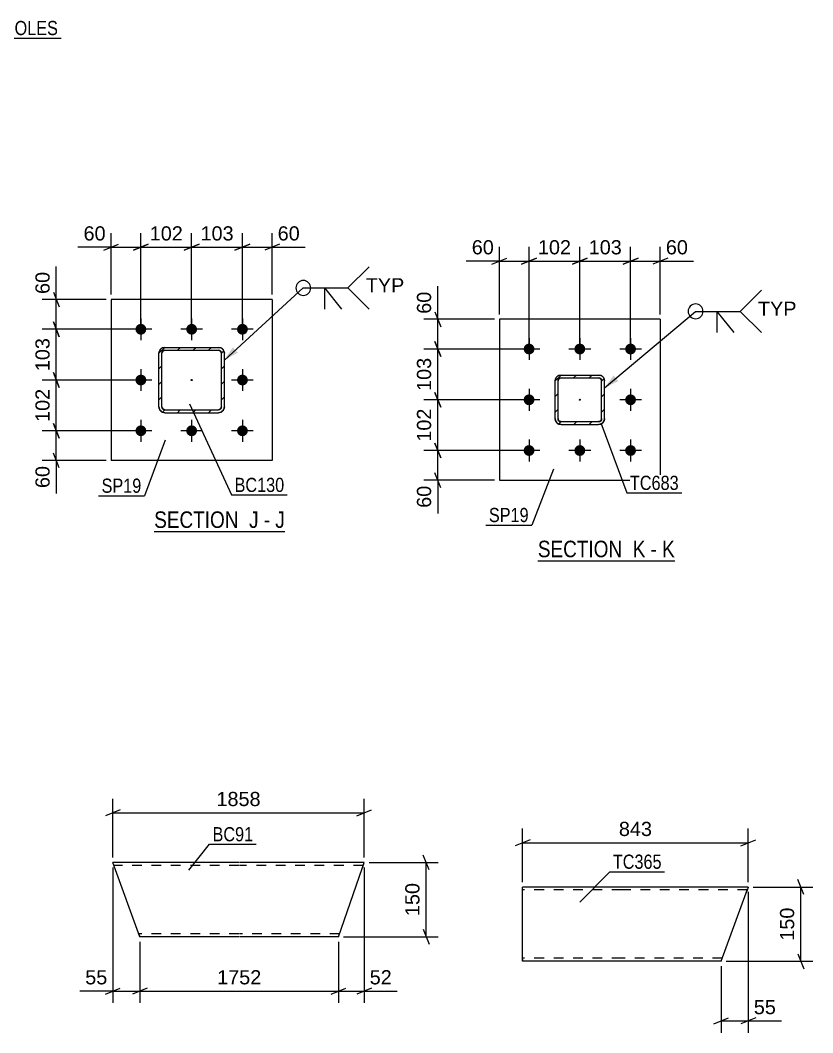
# Model space of a CAD drawing. Header units: millimetres. Extents: x 0 to 1189, y 0 to 841.
# Drawn here: x 684.8 to 844.9, y 229.2 to 433.7 of the extents above; entities that cross this region are included whole.
import ezdxf

# ---------------------------------------------------------------- set-up
doc = ezdxf.new("R2010")
doc.units = ezdxf.units.MM
doc.linetypes.add('DXK_LINE_DOT2', pattern=[3.9198, 1.9599, -1.9599])
doc.linetypes.add('DXK_LINE_DOT3', pattern=[5.9187, 2.979, -0.9799, 0.9799, -0.9799])
doc.styles.add('Arial', font='ARIAL.TTF', dxfattribs={"height": 0.2})
doc.styles.add('Arial Narrow', font='ARIALN.TTF', dxfattribs={"height": 0.2})

# ---------------------------------------------------------------- blocks, each defined once
blk = doc.blocks.new('Unknown-285407614-20 - 1507')
at = {"color": 6, "linetype": 'Continuous'}
blk.add_line((711.88, 330.41), (738.25, 330.41), dxfattribs=at)
at = {"color": 0, "linetype": 'Continuous'}
for points in [[(729.99, 331.16), (729.99, 334.66), (711.88, 334.66), (711.88, 331.16)], [(732.96, 331.16), (732.96, 334.66), (731.04, 334.66), (731.04, 331.16)], [(735.28, 331.16), (735.28, 334.66), (734.01, 334.66), (734.01, 331.16)], [(738.25, 331.16), (738.25, 334.66), (736.33, 334.66), (736.33, 331.16)]]:
    blk.add_wipeout(points, dxfattribs=at)
at = {"color": 7, "linetype": 'Continuous', "style": 'Arial Narrow'}
for s, p in [('SECTION ', (711.88, 331.16)), ('J', (731.04, 331.16)), ('J', (736.33, 331.16)), ('-', (734.01, 331.16))]:
    blk.add_text(s, height=3.34, dxfattribs=at).set_placement(p)
blk = doc.blocks.new('Unknown-285407614-21 - 1247')
at = {"color": 6, "linetype": 'Continuous'}
blk.add_line((789.35, 324.49), (817, 324.49), dxfattribs=at)
at = {"color": 0, "linetype": 'Continuous'}
for points in [[(807.46, 325.24), (807.46, 328.74), (789.35, 328.74), (789.35, 325.24)], [(811.07, 325.24), (811.07, 328.74), (808.51, 328.74), (808.51, 325.24)], [(813.39, 325.24), (813.39, 328.74), (812.12, 328.74), (812.12, 325.24)], [(817, 325.24), (817, 328.74), (814.44, 328.74), (814.44, 325.24)]]:
    blk.add_wipeout(points, dxfattribs=at)
at = {"color": 7, "linetype": 'Continuous', "style": 'Arial Narrow'}
for s, p in [('SECTION ', (789.35, 325.24)), ('K', (808.51, 325.24)), ('K', (814.44, 325.24)), ('-', (812.12, 325.24))]:
    blk.add_text(s, height=3.34, dxfattribs=at).set_placement(p)
blk = doc.blocks.new('Part-285407614-1596 - 1507')
at = {"color": 2, "linetype": 'Continuous'}
for p, q in [((735.69, 377.28), (703.19, 377.28)), ((703.19, 377.28), (703.19, 344.78)), ((735.69, 377.28), (735.69, 344.78)), ((735.69, 344.78), (703.19, 344.78))]:
    blk.add_line(p, q, dxfattribs=at)
blk = doc.blocks.new('Bolt-285407614-1522 - 1507')
at = {"linetype": 'Continuous'}
for points in [[(709.19, 370.18, -1), (709.19, 372.38, -1)], [(719.44, 370.18, -1), (719.44, 372.38, -1)], [(729.69, 370.18, -1), (729.69, 372.38, -1)], [(709.19, 359.93, -1), (709.19, 362.13, -1)], [(729.69, 359.93, -1), (729.69, 362.13, -1)], [(709.19, 349.68, -1), (709.19, 351.88, -1)], [(719.44, 349.68, -1), (719.44, 351.88, -1)], [(729.69, 349.68, -1), (729.69, 351.88, -1)]]:
    blk.add_hatch(color=1, dxfattribs=at).paths.add_polyline_path(points)
at = {"color": 1, "linetype": 'Continuous'}
for p, q in [((709.19, 373.48), (709.19, 369.08)), ((719.44, 373.48), (719.44, 369.08)), ((729.69, 373.48), (729.69, 369.08)), ((711.39, 371.28), (706.99, 371.28)), ((721.64, 371.28), (717.24, 371.28)), ((731.89, 371.28), (727.49, 371.28)), ((709.19, 363.23), (709.19, 358.83)), ((729.69, 363.23), (729.69, 358.83)), ((711.39, 361.03), (706.99, 361.03)), ((731.89, 361.03), (727.49, 361.03)), ((709.19, 352.98), (709.19, 348.58)), ((719.44, 352.98), (719.44, 348.58)), ((729.69, 352.98), (729.69, 348.58)), ((711.39, 350.78), (706.99, 350.78)), ((721.64, 350.78), (717.24, 350.78)), ((731.89, 350.78), (727.49, 350.78))]:
    blk.add_line(p, q, dxfattribs=at)
blk = doc.blocks.new('Part-285407614-1613 - 1507')
at = {"linetype": 'Continuous'}
h = blk.add_hatch(dxfattribs=at)
h.set_pattern_fill('', scale=0.7, style=0, pattern_type=0)
h.set_pattern_definition([(45, (714.0363, 367.633), (-1.57154, 1.57154), [])])
h.paths.add_polyline_path([(724.84, 367.63), (714.04, 367.63), (713.58, 367.54), (713.19, 367.28), (712.93, 366.89), (712.84, 366.43), (712.84, 355.63), (712.93, 355.17), (713.19, 354.78), (713.58, 354.52), (714.04, 354.43), (724.84, 354.43), (725.3, 354.52), (725.68, 354.78), (725.94, 355.17), (726.04, 355.63), (726.04, 366.43), (725.94, 366.89), (725.68, 367.28), (725.3, 367.54)])
h.paths.add_polyline_path([(725.39, 366.66), (725.44, 366.43), (725.44, 355.63), (725.39, 355.4), (725.26, 355.21), (725.07, 355.08), (724.84, 355.03), (714.04, 355.03), (713.81, 355.08), (713.61, 355.21), (713.48, 355.4), (713.44, 355.63), (713.44, 366.43), (713.48, 366.66), (713.61, 366.86), (713.81, 366.99), (714.04, 367.03), (724.84, 367.03), (725.07, 366.99), (725.26, 366.86)])
blk.add_hatch(color=246, dxfattribs=at).paths.add_polyline_path([(719.44, 360.93, -1), (719.44, 361.13, -1)])
at = {"color": 7, "linetype": 'DXK_LINE_DOT2'}
for p, q in [((712.84, 366.43), (712.93, 366.89)), ((712.84, 355.63), (712.84, 366.43)), ((713.48, 366.66), (713.44, 366.43)), ((713.44, 355.63), (713.44, 366.43)), ((713.61, 366.86), (713.48, 366.66)), ((713.58, 367.54), (714.04, 367.63)), ((713.81, 366.99), (713.61, 366.86)), ((714.04, 367.03), (713.81, 366.99)), ((714.04, 367.63), (724.84, 367.63)), ((714.04, 367.03), (724.84, 367.03)), ((724.84, 367.63), (725.3, 367.54)), ((725.07, 366.99), (724.84, 367.03)), ((725.26, 366.86), (725.07, 366.99)), ((725.39, 366.66), (725.26, 366.86)), ((725.44, 366.43), (725.39, 366.66)), ((725.44, 355.63), (725.44, 366.43)), ((725.94, 366.89), (726.04, 366.43)), ((726.04, 355.63), (726.04, 366.43)), ((712.93, 355.17), (712.84, 355.63)), ((713.44, 355.63), (713.48, 355.4)), ((713.48, 355.4), (713.61, 355.21)), ((714.04, 354.43), (713.58, 354.52)), ((713.61, 355.21), (713.81, 355.08)), ((713.81, 355.08), (714.04, 355.03)), ((714.04, 355.03), (724.84, 355.03)), ((714.04, 354.43), (724.84, 354.43)), ((724.84, 355.03), (725.07, 355.08)), ((725.3, 354.52), (724.84, 354.43)), ((725.07, 355.08), (725.26, 355.21)), ((725.26, 355.21), (725.39, 355.4)), ((725.39, 355.4), (725.44, 355.63)), ((726.04, 355.63), (725.94, 355.17))]:
    blk.add_line(p, q, dxfattribs=at)
at = {"color": 2, "linetype": 'Continuous'}
for p, q in [((712.93, 366.89), (712.84, 366.43)), ((712.84, 355.63), (712.84, 366.43)), ((713.44, 366.43), (713.48, 366.66)), ((713.44, 355.63), (713.44, 366.43)), ((713.48, 366.66), (713.61, 366.86)), ((714.04, 367.63), (713.58, 367.54)), ((713.61, 366.86), (713.81, 366.99)), ((713.81, 366.99), (714.04, 367.03)), ((714.04, 367.63), (724.84, 367.63)), ((714.04, 367.03), (724.84, 367.03)), ((725.3, 367.54), (724.84, 367.63)), ((724.84, 367.03), (725.07, 366.99)), ((725.07, 366.99), (725.26, 366.86)), ((725.26, 366.86), (725.39, 366.66)), ((725.39, 366.66), (725.44, 366.43)), ((725.44, 355.63), (725.44, 366.43)), ((726.04, 366.43), (725.94, 366.89)), ((726.04, 355.63), (726.04, 366.43)), ((712.84, 355.63), (712.93, 355.17)), ((713.48, 355.4), (713.44, 355.63)), ((713.61, 355.21), (713.48, 355.4)), ((713.58, 354.52), (714.04, 354.43)), ((713.81, 355.08), (713.61, 355.21)), ((714.04, 355.03), (713.81, 355.08)), ((714.04, 355.03), (724.84, 355.03)), ((714.04, 354.43), (724.84, 354.43)), ((725.07, 355.08), (724.84, 355.03)), ((724.84, 354.43), (725.3, 354.52)), ((725.26, 355.21), (725.07, 355.08)), ((725.39, 355.4), (725.26, 355.21)), ((725.44, 355.63), (725.39, 355.4)), ((725.94, 355.17), (726.04, 355.63))]:
    blk.add_line(p, q, dxfattribs=at)
at = {"color": 7, "linetype": 'DXK_LINE_DOT3'}
blk.add_line((719.44, 361.03), (719.44, 361.03), dxfattribs=at)
at = {"color": 246, "linetype": 'DXK_LINE_DOT2'}
blk.add_line((719.44, 361.03), (719.44, 361.03), dxfattribs=at)
at = {"color": 246, "linetype": 'Continuous'}
blk.add_circle((719.44, 361.03), 0.1, dxfattribs=at)
at = {"color": 7, "linetype": 'DXK_LINE_DOT2'}
for centre, start, end in [((714.04, 366.43), 112.4997, 157.4997), ((724.84, 366.43), 22.4997, 67.4997), ((714.04, 355.63), 202.4997, 247.4997), ((724.84, 355.63), 292.4997, 337.4997)]:
    blk.add_arc(centre, 1.2, start, end, dxfattribs=at)
at = {"color": 2, "linetype": 'Continuous'}
for centre, start, end in [((714.04, 366.43), 112.4997, 157.4997), ((724.84, 366.43), 22.4997, 67.4997), ((714.04, 355.63), 202.4997, 247.4997), ((724.84, 355.63), 292.4997, 337.4997)]:
    blk.add_arc(centre, 1.2, start, end, dxfattribs=at)
blk = doc.blocks.new('Bolt-285407614-1263 - 1247')
at = {"linetype": 'Continuous'}
for points in [[(787.57, 366.19, -1), (787.57, 368.39, -1)], [(797.82, 366.19, -1), (797.82, 368.39, -1)], [(808.07, 366.19, -1), (808.07, 368.39, -1)], [(787.57, 355.94, -1), (787.57, 358.14, -1)], [(808.07, 355.94, -1), (808.07, 358.14, -1)], [(787.57, 345.69, -1), (787.57, 347.89, -1)], [(797.82, 345.69, -1), (797.82, 347.89, -1)], [(808.07, 345.69, -1), (808.07, 347.89, -1)]]:
    blk.add_hatch(color=1, dxfattribs=at).paths.add_polyline_path(points)
at = {"color": 1, "linetype": 'Continuous'}
for p, q in [((787.57, 369.49), (787.57, 365.09)), ((797.82, 369.49), (797.82, 365.09)), ((808.07, 369.49), (808.07, 365.09)), ((789.77, 367.29), (785.37, 367.29)), ((800.02, 367.29), (795.62, 367.29)), ((810.27, 367.29), (805.87, 367.29)), ((787.57, 359.24), (787.57, 354.84)), ((808.07, 359.24), (808.07, 354.84)), ((789.77, 357.04), (785.37, 357.04)), ((810.27, 357.04), (805.87, 357.04)), ((787.57, 348.99), (787.57, 344.59)), ((797.82, 348.99), (797.82, 344.59)), ((808.07, 348.99), (808.07, 344.59)), ((789.77, 346.79), (785.37, 346.79)), ((800.02, 346.79), (795.62, 346.79)), ((810.27, 346.79), (805.87, 346.79))]:
    blk.add_line(p, q, dxfattribs=at)
blk = doc.blocks.new('Part-285407614-1349 - 1247')
at = {"color": 2, "linetype": 'Continuous'}
for p, q in [((814.07, 373.29), (781.57, 373.29)), ((781.57, 373.29), (781.57, 340.79)), ((814.07, 373.29), (814.07, 340.79)), ((781.57, 340.79), (814.07, 340.79))]:
    blk.add_line(p, q, dxfattribs=at)
blk = doc.blocks.new('Part-285407614-1364 - 1247')
at = {"linetype": 'Continuous'}
h = blk.add_hatch(dxfattribs=at)
h.set_pattern_fill('', scale=0.7, style=0, pattern_type=0)
h.set_pattern_definition([(45, (794.0192, 362.0387), (-1.57154, 1.57154), [])])
h.paths.add_polyline_path([(801.62, 362.04), (794.02, 362.04), (793.56, 361.95), (793.17, 361.69), (792.91, 361.3), (792.82, 360.84), (792.82, 353.24), (792.91, 352.78), (793.17, 352.39), (793.56, 352.13), (794.02, 352.04), (801.62, 352.04), (802.08, 352.13), (802.47, 352.39), (802.73, 352.78), (802.82, 353.24), (802.82, 360.84), (802.73, 361.3), (802.47, 361.69), (802.08, 361.95)])
h.paths.add_polyline_path([(802.17, 361.07), (802.22, 360.84), (802.22, 353.24), (802.17, 353.01), (802.04, 352.81), (801.85, 352.68), (801.62, 352.64), (794.02, 352.64), (793.79, 352.68), (793.59, 352.81), (793.46, 353.01), (793.42, 353.24), (793.42, 360.84), (793.46, 361.07), (793.59, 361.26), (793.79, 361.39), (794.02, 361.44), (801.62, 361.44), (801.85, 361.39), (802.04, 361.26)])
blk.add_hatch(color=246, dxfattribs=at).paths.add_polyline_path([(797.82, 356.94, -1), (797.82, 357.14, -1)])
at = {"color": 7, "linetype": 'DXK_LINE_DOT2'}
for p, q in [((793.56, 361.95), (794.02, 362.04)), ((794.02, 362.04), (801.62, 362.04)), ((801.62, 362.04), (802.08, 361.95)), ((792.82, 360.84), (792.91, 361.3)), ((792.82, 353.24), (792.82, 360.84)), ((793.46, 361.07), (793.42, 360.84)), ((793.42, 353.24), (793.42, 360.84)), ((793.59, 361.26), (793.46, 361.07)), ((793.79, 361.39), (793.59, 361.26)), ((794.02, 361.44), (793.79, 361.39)), ((794.02, 361.44), (801.62, 361.44)), ((801.85, 361.39), (801.62, 361.44)), ((802.04, 361.26), (801.85, 361.39)), ((802.17, 361.07), (802.04, 361.26)), ((802.22, 360.84), (802.17, 361.07)), ((802.22, 353.24), (802.22, 360.84)), ((802.73, 361.3), (802.82, 360.84)), ((802.82, 353.24), (802.82, 360.84)), ((792.91, 352.78), (792.82, 353.24)), ((793.42, 353.24), (793.46, 353.01)), ((793.46, 353.01), (793.59, 352.81)), ((794.02, 352.04), (793.56, 352.13)), ((793.59, 352.81), (793.79, 352.68)), ((793.79, 352.68), (794.02, 352.64)), ((794.02, 352.64), (801.62, 352.64)), ((794.02, 352.04), (801.62, 352.04)), ((801.62, 352.64), (801.85, 352.68)), ((802.08, 352.13), (801.62, 352.04)), ((801.85, 352.68), (802.04, 352.81)), ((802.04, 352.81), (802.17, 353.01)), ((802.17, 353.01), (802.22, 353.24)), ((802.82, 353.24), (802.73, 352.78))]:
    blk.add_line(p, q, dxfattribs=at)
at = {"color": 2, "linetype": 'Continuous'}
for p, q in [((794.02, 362.04), (793.56, 361.95)), ((794.02, 362.04), (794.02, 362.04)), ((794.02, 362.04), (801.62, 362.04)), ((801.62, 362.04), (801.62, 362.04)), ((802.08, 361.95), (801.62, 362.04)), ((792.91, 361.3), (792.82, 360.84)), ((792.82, 360.84), (792.82, 360.84)), ((792.82, 353.24), (792.82, 360.84)), ((793.42, 360.84), (793.46, 361.07)), ((793.42, 360.84), (793.42, 360.84)), ((793.42, 353.24), (793.42, 360.84)), ((793.46, 361.07), (793.59, 361.26)), ((793.59, 361.26), (793.79, 361.39)), ((793.79, 361.39), (794.02, 361.44)), ((794.02, 361.44), (794.02, 361.44)), ((794.02, 361.44), (801.62, 361.44)), ((801.62, 361.44), (801.62, 361.44)), ((801.62, 361.44), (801.85, 361.39)), ((801.85, 361.39), (802.04, 361.26)), ((802.04, 361.26), (802.17, 361.07)), ((802.17, 361.07), (802.22, 360.84)), ((802.22, 360.84), (802.22, 360.84)), ((802.22, 353.24), (802.22, 360.84)), ((802.82, 360.84), (802.73, 361.3)), ((802.82, 360.84), (802.82, 360.84)), ((802.82, 353.24), (802.82, 360.84)), ((792.82, 353.24), (792.82, 353.24)), ((792.82, 353.24), (792.91, 352.78)), ((793.42, 353.24), (793.42, 353.24)), ((793.46, 353.01), (793.42, 353.24)), ((793.59, 352.81), (793.46, 353.01)), ((793.56, 352.13), (794.02, 352.04)), ((793.79, 352.68), (793.59, 352.81)), ((794.02, 352.64), (793.79, 352.68)), ((794.02, 352.64), (794.02, 352.64)), ((794.02, 352.64), (801.62, 352.64)), ((794.02, 352.04), (794.02, 352.04)), ((794.02, 352.04), (801.62, 352.04)), ((801.85, 352.68), (801.62, 352.64)), ((801.62, 352.64), (801.62, 352.64)), ((801.62, 352.04), (802.08, 352.13)), ((801.62, 352.04), (801.62, 352.04)), ((802.04, 352.81), (801.85, 352.68)), ((802.17, 353.01), (802.04, 352.81)), ((802.22, 353.24), (802.17, 353.01)), ((802.22, 353.24), (802.22, 353.24)), ((802.73, 352.78), (802.82, 353.24)), ((802.82, 353.24), (802.82, 353.24))]:
    blk.add_line(p, q, dxfattribs=at)
at = {"color": 7, "linetype": 'DXK_LINE_DOT3'}
blk.add_line((797.82, 357.04), (797.82, 357.04), dxfattribs=at)
at = {"color": 246, "linetype": 'DXK_LINE_DOT2'}
blk.add_line((797.82, 357.04), (797.82, 357.04), dxfattribs=at)
at = {"color": 246, "linetype": 'Continuous'}
blk.add_circle((797.82, 357.04), 0.1, dxfattribs=at)
at = {"color": 7, "linetype": 'DXK_LINE_DOT2'}
for centre, start, end in [((794.02, 360.84), 112.4997, 157.4997), ((801.62, 360.84), 22.4997, 67.4997), ((794.02, 353.24), 202.4997, 247.4997), ((801.62, 353.24), 292.4997, 337.4997)]:
    blk.add_arc(centre, 1.2, start, end, dxfattribs=at)
at = {"color": 2, "linetype": 'Continuous'}
for centre, start, end in [((794.02, 360.84), 112.4997, 157.4997), ((801.62, 360.84), 22.4997, 67.4997), ((794.02, 353.24), 202.4997, 247.4997), ((801.62, 353.24), 292.4997, 337.4997)]:
    blk.add_arc(centre, 1.2, start, end, dxfattribs=at)
blk = doc.blocks.new('Part-285407614-9730 - 9724')
at = {"color": 2, "linetype": 'Continuous'}
for p, q in [((728.98, 263.6), (703.52, 263.6)), ((708.98, 248.6), (703.52, 263.6)), ((754.27, 263.6), (729.08, 263.6)), ((749.08, 248.6), (753.85, 262.4)), ((754.23, 263.51), (753.85, 262.4)), ((754.27, 263.6), (754.23, 263.51)), ((728.98, 248.6), (708.98, 248.6)), ((749.08, 248.6), (729.08, 248.6))]:
    blk.add_line(p, q, dxfattribs=at)
at = {"color": 7, "linetype": 'DXK_LINE_DOT2'}
for p, q in [((728.98, 263), (703.74, 263)), ((754.06, 263), (729.08, 263)), ((753.85, 262.4), (754.14, 263.25)), ((728.98, 249.2), (708.77, 249.2)), ((708.86, 248.95), (708.98, 248.6)), ((749.29, 249.2), (729.08, 249.2)), ((749.12, 248.69), (749.08, 248.6))]:
    blk.add_line(p, q, dxfattribs=at)
blk = doc.blocks.new('Part-285407614-9947 - 9940')
at = {"color": 2, "linetype": 'Continuous'}
for p, q in [((806.27, 258.64), (786.27, 258.64)), ((786.27, 243.73), (786.27, 258.64)), ((831.83, 258.64), (806.37, 258.64)), ((831.79, 258.55), (831.39, 257.44)), ((831.83, 258.64), (831.79, 258.55)), ((826.37, 243.64), (831.39, 257.44)), ((786.27, 243.64), (786.27, 243.73)), ((806.27, 243.64), (786.27, 243.64)), ((826.37, 243.64), (806.37, 243.64))]:
    blk.add_line(p, q, dxfattribs=at)
at = {"color": 7, "linetype": 'DXK_LINE_DOT2'}
for p, q in [((806.27, 258.04), (786.27, 258.04)), ((831.61, 258.04), (806.37, 258.04)), ((831.39, 257.44), (831.7, 258.29)), ((806.27, 244.24), (786.27, 244.24)), ((786.27, 243.99), (786.27, 243.64)), ((826.59, 244.24), (806.37, 244.24)), ((826.4, 243.73), (826.37, 243.64))]:
    blk.add_line(p, q, dxfattribs=at)
blk = doc.blocks.new('StraightDimension-285407614-40205 - 1507')
at = {"color": 7, "linetype": 'Continuous'}
for p, q in [((709.19, 372.28), (709.19, 390.71)), ((719.44, 372.28), (719.44, 390.71)), ((707.69, 387.26), (710.69, 388.46)), ((709.19, 387.86), (719.44, 387.86)), ((720.94, 388.46), (717.94, 387.26))]:
    blk.add_line(p, q, dxfattribs=at)
at = {"color": 0}
blk.add_wipeout([(718.25, 388.61), (718.25, 392.81), (710.38, 392.81), (710.38, 388.61)], dxfattribs=at)
at = {"color": 3, "style": 'Arial'}
blk.add_text('102', height=2.865, dxfattribs=at).set_placement((710.98, 389.21))
blk = doc.blocks.new('StraightDimension-285407614-40203 - 1507')
at = {"color": 7, "linetype": 'Continuous'}
for p, q in [((729.69, 372.28), (729.69, 390.71)), ((735.69, 378.28), (735.69, 390.71)), ((728.19, 387.26), (731.19, 388.46)), ((729.69, 387.86), (735.69, 387.86)), ((737.19, 388.46), (734.19, 387.26))]:
    blk.add_line(p, q, dxfattribs=at)
at = {"color": 0}
blk.add_wipeout([(741.86, 388.61), (741.86, 392.81), (736.21, 392.81), (736.21, 388.61)], dxfattribs=at)
at = {"color": 7, "linetype": 'Continuous'}
blk.add_line((735.69, 387.86), (742.38, 387.86), dxfattribs=at)
blk.add_line((735.69, 387.86), (742.38, 387.86), dxfattribs=at)
at = {"color": 3, "style": 'Arial'}
blk.add_text('60', height=2.865, dxfattribs=at).set_placement((736.81, 389.21))
blk = doc.blocks.new('StraightDimension-285407614-40204 - 1507')
at = {"color": 7, "linetype": 'Continuous'}
for p, q in [((719.44, 372.28), (719.44, 390.71)), ((729.69, 372.28), (729.69, 390.71)), ((717.94, 387.26), (720.94, 388.46)), ((719.44, 387.86), (729.69, 387.86)), ((731.19, 388.46), (728.19, 387.26))]:
    blk.add_line(p, q, dxfattribs=at)
at = {"color": 0}
blk.add_wipeout([(728.5, 388.61), (728.5, 392.81), (720.63, 392.81), (720.63, 388.61)], dxfattribs=at)
at = {"color": 3, "style": 'Arial'}
blk.add_text('103', height=2.865, dxfattribs=at).set_placement((721.23, 389.21))
blk = doc.blocks.new('StraightDimension-285407614-40206 - 1507')
at = {"color": 7, "linetype": 'Continuous'}
for p, q in [((703.19, 378.28), (703.19, 390.71)), ((709.19, 372.28), (709.19, 390.71)), ((701.69, 387.26), (704.69, 388.46)), ((703.19, 387.86), (709.19, 387.86)), ((710.69, 388.46), (707.69, 387.26))]:
    blk.add_line(p, q, dxfattribs=at)
at = {"color": 0}
blk.add_wipeout([(702.66, 388.61), (702.66, 392.81), (697.01, 392.81), (697.01, 388.61)], dxfattribs=at)
at = {"color": 7, "linetype": 'Continuous'}
blk.add_line((703.19, 387.86), (696.49, 387.86), dxfattribs=at)
blk.add_line((703.19, 387.86), (696.49, 387.86), dxfattribs=at)
at = {"color": 3, "style": 'Arial'}
blk.add_text('60', height=2.865, dxfattribs=at).set_placement((697.61, 389.21))
blk = doc.blocks.new('StraightDimension-285407614-40228 - 1507')
at = {"color": 7, "linetype": 'Continuous'}
for p, q in [((691.51, 378.78), (692.71, 375.78)), ((702.19, 377.28), (689.26, 377.28)), ((692.11, 371.28), (692.11, 377.28)), ((692.71, 369.78), (691.51, 372.78)), ((708.19, 371.28), (689.26, 371.28))]:
    blk.add_line(p, q, dxfattribs=at)
at = {"color": 0}
blk.add_wipeout([(691.36, 383.46), (687.16, 383.46), (687.16, 377.81), (691.36, 377.81)], dxfattribs=at)
at = {"color": 7, "linetype": 'Continuous'}
blk.add_line((692.11, 377.28), (692.11, 383.98), dxfattribs=at)
blk.add_line((692.11, 377.28), (692.11, 383.98), dxfattribs=at)
at = {"color": 3, "style": 'Arial'}
blk.add_text('60', height=2.865, rotation=90.0002, dxfattribs=at).set_placement((690.76, 378.41))
blk = doc.blocks.new('StraightDimension-285407614-40229 - 1507')
at = {"color": 7, "linetype": 'Continuous'}
for p, q in [((691.51, 372.78), (692.71, 369.78)), ((708.19, 371.28), (689.26, 371.28)), ((692.11, 361.03), (692.11, 371.28)), ((692.71, 359.53), (691.51, 362.53)), ((708.19, 361.03), (689.26, 361.03))]:
    blk.add_line(p, q, dxfattribs=at)
at = {"color": 0}
blk.add_wipeout([(691.36, 370.09), (687.16, 370.09), (687.16, 362.22), (691.36, 362.22)], dxfattribs=at)
at = {"color": 3, "style": 'Arial'}
blk.add_text('103', height=2.865, rotation=90.0002, dxfattribs=at).set_placement((690.76, 362.82))
blk = doc.blocks.new('StraightDimension-285407614-40230 - 1507')
at = {"color": 7, "linetype": 'Continuous'}
for p, q in [((691.51, 362.53), (692.71, 359.53)), ((708.19, 361.03), (689.26, 361.03)), ((692.11, 350.78), (692.11, 361.03)), ((692.71, 349.28), (691.51, 352.28)), ((708.19, 350.78), (689.26, 350.78))]:
    blk.add_line(p, q, dxfattribs=at)
at = {"color": 0}
blk.add_wipeout([(691.36, 359.84), (687.16, 359.84), (687.16, 351.97), (691.36, 351.97)], dxfattribs=at)
at = {"color": 3, "style": 'Arial'}
blk.add_text('102', height=2.865, rotation=90.0002, dxfattribs=at).set_placement((690.76, 352.57))
blk = doc.blocks.new('StraightDimension-285407614-40231 - 1507')
at = {"color": 7, "linetype": 'Continuous'}
for p, q in [((691.51, 352.28), (692.71, 349.28)), ((708.19, 350.78), (689.26, 350.78)), ((692.11, 344.78), (692.11, 350.78)), ((692.71, 343.28), (691.51, 346.28)), ((702.19, 344.78), (689.26, 344.78))]:
    blk.add_line(p, q, dxfattribs=at)
at = {"color": 0}
blk.add_wipeout([(691.36, 344.26), (687.16, 344.26), (687.16, 338.61), (691.36, 338.61)], dxfattribs=at)
at = {"color": 7, "linetype": 'Continuous'}
blk.add_line((692.11, 344.78), (692.11, 338.09), dxfattribs=at)
blk.add_line((692.11, 344.78), (692.11, 338.09), dxfattribs=at)
at = {"color": 3, "style": 'Arial'}
blk.add_text('60', height=2.865, rotation=90.0002, dxfattribs=at).set_placement((690.76, 339.21))
blk = doc.blocks.new('StraightDimension-285407614-40155 - 1247')
at = {"color": 7, "linetype": 'Continuous'}
for p, q in [((787.57, 368.29), (787.57, 387.91)), ((797.82, 368.29), (797.82, 387.91)), ((786.07, 384.46), (789.07, 385.66)), ((787.57, 385.06), (797.82, 385.06)), ((799.32, 385.66), (796.32, 384.46))]:
    blk.add_line(p, q, dxfattribs=at)
at = {"color": 0}
blk.add_wipeout([(796.63, 385.81), (796.63, 390.01), (788.76, 390.01), (788.76, 385.81)], dxfattribs=at)
at = {"color": 3, "style": 'Arial'}
blk.add_text('102', height=2.865, dxfattribs=at).set_placement((789.36, 386.41))
blk = doc.blocks.new('StraightDimension-285407614-40153 - 1247')
at = {"color": 7, "linetype": 'Continuous'}
for p, q in [((808.07, 368.29), (808.07, 387.91)), ((814.07, 374.29), (814.07, 387.91)), ((806.57, 384.46), (809.57, 385.66)), ((808.07, 385.06), (814.07, 385.06)), ((815.57, 385.66), (812.57, 384.46))]:
    blk.add_line(p, q, dxfattribs=at)
at = {"color": 0}
blk.add_wipeout([(820.24, 385.81), (820.24, 390.01), (814.59, 390.01), (814.59, 385.81)], dxfattribs=at)
at = {"color": 7, "linetype": 'Continuous'}
blk.add_line((814.07, 385.06), (820.77, 385.06), dxfattribs=at)
blk.add_line((814.07, 385.06), (820.77, 385.06), dxfattribs=at)
at = {"color": 3, "style": 'Arial'}
blk.add_text('60', height=2.865, dxfattribs=at).set_placement((815.19, 386.41))
blk = doc.blocks.new('StraightDimension-285407614-40154 - 1247')
at = {"color": 7, "linetype": 'Continuous'}
for p, q in [((797.82, 368.29), (797.82, 387.91)), ((808.07, 368.29), (808.07, 387.91)), ((796.32, 384.46), (799.32, 385.66)), ((797.82, 385.06), (808.07, 385.06)), ((809.57, 385.66), (806.57, 384.46))]:
    blk.add_line(p, q, dxfattribs=at)
at = {"color": 0}
blk.add_wipeout([(806.88, 385.81), (806.88, 390.01), (799.01, 390.01), (799.01, 385.81)], dxfattribs=at)
at = {"color": 3, "style": 'Arial'}
blk.add_text('103', height=2.865, dxfattribs=at).set_placement((799.61, 386.41))
blk = doc.blocks.new('StraightDimension-285407614-40156 - 1247')
at = {"color": 7, "linetype": 'Continuous'}
for p, q in [((781.57, 374.29), (781.57, 387.91)), ((787.57, 368.29), (787.57, 387.91)), ((780.07, 384.46), (783.07, 385.66)), ((781.57, 385.06), (787.57, 385.06)), ((789.07, 385.66), (786.07, 384.46))]:
    blk.add_line(p, q, dxfattribs=at)
at = {"color": 0}
blk.add_wipeout([(781.04, 385.81), (781.04, 390.01), (775.4, 390.01), (775.4, 385.81)], dxfattribs=at)
at = {"color": 7, "linetype": 'Continuous'}
blk.add_line((781.57, 385.06), (774.87, 385.06), dxfattribs=at)
blk.add_line((781.57, 385.06), (774.87, 385.06), dxfattribs=at)
at = {"color": 3, "style": 'Arial'}
blk.add_text('60', height=2.865, dxfattribs=at).set_placement((776, 386.41))
blk = doc.blocks.new('StraightDimension-285407614-40178 - 1247')
at = {"color": 7, "linetype": 'Continuous'}
for p, q in [((768.54, 374.79), (769.74, 371.79)), ((780.57, 373.29), (766.29, 373.29)), ((769.14, 367.29), (769.14, 373.29)), ((769.74, 365.79), (768.54, 368.79)), ((786.57, 367.29), (766.29, 367.29))]:
    blk.add_line(p, q, dxfattribs=at)
at = {"color": 0}
blk.add_wipeout([(768.39, 379.46), (764.19, 379.46), (764.19, 373.81), (768.39, 373.81)], dxfattribs=at)
at = {"color": 7, "linetype": 'Continuous'}
blk.add_line((769.14, 373.29), (769.14, 379.99), dxfattribs=at)
blk.add_line((769.14, 373.29), (769.14, 379.99), dxfattribs=at)
at = {"color": 3, "style": 'Arial'}
blk.add_text('60', height=2.865, rotation=90.0002, dxfattribs=at).set_placement((767.79, 374.41))
blk = doc.blocks.new('StraightDimension-285407614-40179 - 1247')
at = {"color": 7, "linetype": 'Continuous'}
for p, q in [((768.54, 368.79), (769.74, 365.79)), ((786.57, 367.29), (766.29, 367.29)), ((769.14, 357.04), (769.14, 367.29)), ((769.74, 355.54), (768.54, 358.54)), ((786.57, 357.04), (766.29, 357.04))]:
    blk.add_line(p, q, dxfattribs=at)
at = {"color": 0}
blk.add_wipeout([(768.39, 366.1), (764.19, 366.1), (764.19, 358.23), (768.39, 358.23)], dxfattribs=at)
at = {"color": 3, "style": 'Arial'}
blk.add_text('103', height=2.865, rotation=90.0002, dxfattribs=at).set_placement((767.79, 358.83))
blk = doc.blocks.new('StraightDimension-285407614-40180 - 1247')
at = {"color": 7, "linetype": 'Continuous'}
for p, q in [((768.54, 358.54), (769.74, 355.54)), ((786.57, 357.04), (766.29, 357.04)), ((769.14, 346.79), (769.14, 357.04)), ((769.74, 345.29), (768.54, 348.29)), ((786.57, 346.79), (766.29, 346.79))]:
    blk.add_line(p, q, dxfattribs=at)
at = {"color": 0}
blk.add_wipeout([(768.39, 355.85), (764.19, 355.85), (764.19, 347.98), (768.39, 347.98)], dxfattribs=at)
at = {"color": 3, "style": 'Arial'}
blk.add_text('102', height=2.865, rotation=90.0002, dxfattribs=at).set_placement((767.79, 348.58))
blk = doc.blocks.new('StraightDimension-285407614-40181 - 1247')
at = {"color": 7, "linetype": 'Continuous'}
for p, q in [((768.54, 348.29), (769.74, 345.29)), ((786.57, 346.79), (766.29, 346.79)), ((769.14, 340.79), (769.14, 346.79)), ((769.74, 339.29), (768.54, 342.29)), ((780.57, 340.79), (766.29, 340.79))]:
    blk.add_line(p, q, dxfattribs=at)
at = {"color": 0}
blk.add_wipeout([(768.39, 340.26), (764.19, 340.26), (764.19, 334.62), (768.39, 334.62)], dxfattribs=at)
at = {"color": 7, "linetype": 'Continuous'}
blk.add_line((769.14, 340.79), (769.14, 334.09), dxfattribs=at)
blk.add_line((769.14, 340.79), (769.14, 334.09), dxfattribs=at)
at = {"color": 3, "style": 'Arial'}
blk.add_text('60', height=2.865, rotation=90.0002, dxfattribs=at).set_placement((767.79, 335.22))
blk = doc.blocks.new('StraightDimension-285407614-9750 - 9724')
at = {"color": 7, "linetype": 'Continuous'}
for p, q in [((703.52, 262.6), (703.52, 235.23)), ((708.98, 247.6), (708.98, 235.23)), ((702.02, 237.03), (705.02, 238.23)), ((703.52, 237.63), (708.98, 237.63)), ((710.48, 238.23), (707.48, 237.03))]:
    blk.add_line(p, q, dxfattribs=at)
at = {"color": 0}
blk.add_wipeout([(703, 238.38), (703, 242.58), (697.35, 242.58), (697.35, 238.38)], dxfattribs=at)
at = {"color": 7, "linetype": 'Continuous'}
blk.add_line((703.52, 237.63), (696.83, 237.63), dxfattribs=at)
blk.add_line((703.52, 237.63), (696.83, 237.63), dxfattribs=at)
at = {"color": 3, "style": 'Arial'}
blk.add_text('55', height=2.865, dxfattribs=at).set_placement((697.95, 238.98))
blk = doc.blocks.new('StraightDimension-285407614-9803 - 9724')
at = {"color": 7, "linetype": 'Continuous'}
for p, q in [((767.39, 262.1), (766.19, 265.1)), ((755.27, 263.6), (769.19, 263.6)), ((766.79, 248.6), (766.79, 263.6)), ((766.19, 250.1), (767.39, 247.1)), ((750.08, 248.6), (769.19, 248.6))]:
    blk.add_line(p, q, dxfattribs=at)
at = {"color": 0}
blk.add_wipeout([(766.04, 260.04), (761.84, 260.04), (761.84, 252.17), (766.04, 252.17)], dxfattribs=at)
at = {"color": 3, "style": 'Arial'}
blk.add_text('150', height=2.865, rotation=90.0002, dxfattribs=at).set_placement((765.44, 252.77))
blk = doc.blocks.new('StraightDimension-285407614-9733 - 9724')
at = {"color": 7, "linetype": 'Continuous'}
for p, q in [((754.27, 262.6), (754.27, 235.23)), ((749.08, 247.6), (749.08, 235.23)), ((747.58, 237.03), (750.58, 238.23)), ((749.08, 237.63), (754.27, 237.63)), ((755.77, 238.23), (752.77, 237.03))]:
    blk.add_line(p, q, dxfattribs=at)
at = {"color": 0}
blk.add_wipeout([(760.44, 238.38), (760.44, 242.58), (754.79, 242.58), (754.79, 238.38)], dxfattribs=at)
at = {"color": 7, "linetype": 'Continuous'}
blk.add_line((754.27, 237.63), (760.96, 237.63), dxfattribs=at)
blk.add_line((754.27, 237.63), (760.96, 237.63), dxfattribs=at)
at = {"color": 3, "style": 'Arial'}
blk.add_text('52', height=2.865, dxfattribs=at).set_placement((755.39, 238.98))
blk = doc.blocks.new('StraightDimension-285407614-9767 - 9724')
at = {"color": 7, "linetype": 'Continuous'}
for p, q in [((708.98, 247.6), (708.98, 235.23)), ((749.08, 247.6), (749.08, 235.23)), ((710.48, 238.23), (707.48, 237.03)), ((708.98, 237.63), (749.08, 237.63)), ((747.58, 237.03), (750.58, 238.23))]:
    blk.add_line(p, q, dxfattribs=at)
at = {"color": 0}
blk.add_wipeout([(734.08, 238.38), (734.08, 242.58), (723.99, 242.58), (723.99, 238.38)], dxfattribs=at)
at = {"color": 3, "style": 'Arial'}
blk.add_text('1752', height=2.865, dxfattribs=at).set_placement((724.59, 238.98))
blk = doc.blocks.new('StraightDimension-285407614-9792 - 9724')
at = {"color": 7, "linetype": 'Continuous'}
for p, q in [((703.52, 264.6), (703.52, 276.48)), ((754.27, 264.6), (754.27, 276.48)), ((705.02, 274.23), (702.02, 273.03)), ((752.77, 273.03), (755.77, 274.23)), ((703.52, 273.63), (754.27, 273.63))]:
    blk.add_line(p, q, dxfattribs=at)
at = {"color": 0}
blk.add_wipeout([(733.94, 274.38), (733.94, 278.58), (723.85, 278.58), (723.85, 274.38)], dxfattribs=at)
at = {"color": 3, "style": 'Arial'}
blk.add_text('1858', height=2.865, dxfattribs=at).set_placement((724.45, 274.98))
blk = doc.blocks.new('StraightDimension-285407614-9980 - 9940')
at = {"color": 7, "linetype": 'Continuous'}
for p, q in [((786.27, 259.64), (786.27, 270.44)), ((831.83, 259.64), (831.83, 270.44)), ((787.77, 268.19), (784.77, 266.99)), ((830.33, 266.99), (833.33, 268.19)), ((786.27, 267.59), (831.83, 267.59))]:
    blk.add_line(p, q, dxfattribs=at)
at = {"color": 0}
blk.add_wipeout([(812.98, 268.34), (812.98, 272.54), (805.11, 272.54), (805.11, 268.34)], dxfattribs=at)
at = {"color": 3, "style": 'Arial'}
blk.add_text('843', height=2.865, dxfattribs=at).set_placement((805.71, 268.94))
blk = doc.blocks.new('StraightDimension-285407614-9950 - 9940')
at = {"color": 7, "linetype": 'Continuous'}
for p, q in [((843.05, 257.14), (841.85, 260.14)), ((832.83, 258.64), (844.85, 258.64)), ((842.45, 243.64), (842.45, 258.64)), ((827.37, 243.64), (844.85, 243.64)), ((841.85, 245.14), (843.05, 242.14))]:
    blk.add_line(p, q, dxfattribs=at)
at = {"color": 0}
blk.add_wipeout([(841.7, 255.07), (837.5, 255.07), (837.5, 247.2), (841.7, 247.2)], dxfattribs=at)
at = {"color": 3, "style": 'Arial'}
blk.add_text('150', height=2.865, rotation=90.0002, dxfattribs=at).set_placement((841.1, 247.8))
blk = doc.blocks.new('StraightDimension-285407614-9965 - 9940')
at = {"color": 7, "linetype": 'Continuous'}
for p, q in [((831.83, 257.64), (831.83, 229.21)), ((826.37, 242.64), (826.37, 229.21)), ((824.87, 231.01), (827.87, 232.21)), ((826.37, 231.61), (831.83, 231.61)), ((833.33, 232.21), (830.33, 231.01))]:
    blk.add_line(p, q, dxfattribs=at)
at = {"color": 0}
blk.add_wipeout([(838, 232.36), (838, 236.56), (832.35, 236.56), (832.35, 232.36)], dxfattribs=at)
at = {"color": 7, "linetype": 'Continuous'}
blk.add_line((831.83, 231.61), (838.52, 231.61), dxfattribs=at)
blk.add_line((831.83, 231.61), (838.52, 231.61), dxfattribs=at)
at = {"color": 3, "style": 'Arial'}
blk.add_text('55', height=2.865, dxfattribs=at).set_placement((832.95, 232.96))
blk = doc.blocks.new('WeldMark-285407614-1716 - 1507')
at = {"linetype": 'Continuous'}
blk.add_hatch(color=30, dxfattribs=at).paths.add_polyline_path([(728.76, 366.54), (726.04, 365.07), (727.75, 367.64)])
at = {"color": 30, "linetype": 'Continuous'}
for p, q in [((726.04, 365.07), (741.99, 379.63)), ((741.99, 379.63), (750.99, 379.63))]:
    blk.add_line(p, q, dxfattribs=at)
at = {"color": 3, "linetype": 'Continuous'}
for q in [(749.71, 375.34), (746.28, 375.34)]:
    blk.add_line((746.28, 379.63), q, dxfattribs=at)
for start, end in [(90, 270), (270, 90)]:
    blk.add_arc((741.99, 379.63), 1.5, start, end, dxfattribs=at)
at = {"color": 0, "linetype": 'Continuous'}
blk.add_wipeout([(762.37, 378.73), (762.37, 381.73), (754.59, 381.73), (754.59, 378.73)], dxfattribs=at)
blk.add_wipeout([(762.37, 378.73), (762.37, 381.73), (754.59, 381.73), (754.59, 378.73)], dxfattribs=at)
at = {"color": 3, "linetype": 'Continuous'}
for q in [(755.28, 383.91), (755.28, 375.34)]:
    blk.add_line((750.99, 379.63), q, dxfattribs=at)
at = {"color": 3, "linetype": 'Continuous', "style": 'Arial'}
blk.add_text('TYP', height=2.865, dxfattribs=at).set_placement((754.59, 378.73))
blk = doc.blocks.new('Mark-285407614-1592 - 1507')
at = {"color": 0}
blk.add_wipeout([(709.29, 338.26), (709.29, 341.26), (701.25, 341.26), (701.25, 338.26)], dxfattribs=at)
blk.add_wipeout([(709.29, 338.26), (709.29, 341.26), (701.25, 341.26), (701.25, 338.26)], dxfattribs=at)
at = {"color": 30, "linetype": 'Continuous'}
for p in [(714.12, 348.88), (700.65, 337.66)]:
    blk.add_line(p, (709.89, 337.66), dxfattribs=at)
at = {"color": 3, "style": 'Arial Narrow'}
blk.add_text('SP19', height=2.863, dxfattribs=at).set_placement((701.25, 338.26))
blk = doc.blocks.new('Mark-285407614-1609 - 1507')
at = {"color": 0}
blk.add_wipeout([(738.15, 338.42), (738.15, 341.42), (728.1, 341.42), (728.1, 338.42)], dxfattribs=at)
blk.add_wipeout([(738.15, 338.42), (738.15, 341.42), (728.1, 341.42), (728.1, 338.42)], dxfattribs=at)
at = {"color": 30, "linetype": 'Continuous'}
for p, q in [((719.02, 356.22), (727.5, 337.82)), ((727.5, 337.82), (738.75, 337.82))]:
    blk.add_line(p, q, dxfattribs=at)
at = {"color": 3, "style": 'Arial Narrow'}
blk.add_text('BC130', height=2.863, dxfattribs=at).set_placement((728.1, 338.42))
blk = doc.blocks.new('Mark-285407614-1360 - 1247')
at = {"color": 0}
blk.add_wipeout([(817.79, 338.83), (817.79, 341.83), (807.93, 341.83), (807.93, 338.83)], dxfattribs=at)
blk.add_wipeout([(817.79, 338.83), (817.79, 341.83), (807.93, 341.83), (807.93, 338.83)], dxfattribs=at)
at = {"color": 30, "linetype": 'Continuous'}
for p, q in [((802.07, 352.36), (807.33, 338.23)), ((807.33, 338.23), (818.39, 338.23))]:
    blk.add_line(p, q, dxfattribs=at)
at = {"color": 3, "style": 'Arial Narrow'}
blk.add_text('TC683', height=2.863, dxfattribs=at).set_placement((807.93, 338.83))
blk = doc.blocks.new('Mark-285407614-1344 - 1247')
at = {"color": 0}
blk.add_wipeout([(787.5, 332.34), (787.5, 335.34), (779.46, 335.34), (779.46, 332.34)], dxfattribs=at)
blk.add_wipeout([(787.5, 332.34), (787.5, 335.34), (779.46, 335.34), (779.46, 332.34)], dxfattribs=at)
at = {"color": 30, "linetype": 'Continuous'}
for p in [(792.48, 343.02), (778.86, 331.74)]:
    blk.add_line(p, (788.1, 331.74), dxfattribs=at)
at = {"color": 3, "style": 'Arial Narrow'}
blk.add_text('SP19', height=2.863, dxfattribs=at).set_placement((779.46, 332.34))
blk = doc.blocks.new('WeldMark-285407614-1489 - 1247')
at = {"linetype": 'Continuous'}
blk.add_hatch(color=30, dxfattribs=at).paths.add_polyline_path([(805.6, 360.81), (802.82, 359.46), (804.63, 361.96)])
at = {"color": 30, "linetype": 'Continuous'}
for p, q in [((802.82, 359.46), (821.19, 374.9)), ((821.19, 374.9), (830.19, 374.9))]:
    blk.add_line(p, q, dxfattribs=at)
at = {"color": 3, "linetype": 'Continuous'}
for q in [(828.91, 370.61), (825.48, 370.61)]:
    blk.add_line((825.48, 374.9), q, dxfattribs=at)
for start, end in [(90, 270), (270, 90)]:
    blk.add_arc((821.19, 374.9), 1.5, start, end, dxfattribs=at)
at = {"color": 0, "linetype": 'Continuous'}
blk.add_wipeout([(841.57, 374), (841.57, 377), (833.79, 377), (833.79, 374)], dxfattribs=at)
blk.add_wipeout([(841.57, 374), (841.57, 377), (833.79, 377), (833.79, 374)], dxfattribs=at)
at = {"color": 3, "linetype": 'Continuous'}
for q in [(834.48, 379.18), (834.48, 370.61)]:
    blk.add_line((830.19, 374.9), q, dxfattribs=at)
at = {"color": 3, "linetype": 'Continuous', "style": 'Arial'}
blk.add_text('TYP', height=2.865, dxfattribs=at).set_placement((833.79, 374))
blk = doc.blocks.new('Mark-285407614-8623 - 8593')
at = {"color": 0}
blk.add_wipeout([(668.75, 430.69), (668.75, 433.69), (666.92, 433.69), (666.92, 430.69)], dxfattribs=at)
blk.add_wipeout([(668.75, 430.69), (668.75, 433.69), (666.92, 433.69), (666.92, 430.69)], dxfattribs=at)
at = {"color": 7, "linetype": 'Continuous'}
blk.add_line((655.72, 419.48), (666.32, 430.09), dxfattribs=at)
at = {"color": 0}
blk.add_wipeout([(671.48, 430.69), (671.48, 433.69), (669.65, 433.69), (669.65, 430.69)], dxfattribs=at)
blk.add_wipeout([(671.48, 430.69), (671.48, 433.69), (669.65, 433.69), (669.65, 430.69)], dxfattribs=at)
at = {"color": 3, "style": 'Arial Narrow'}
blk.add_text('4', height=2.86, dxfattribs=at).set_placement((666.92, 430.69))
at = {"color": 0}
blk.add_wipeout([(676.04, 430.69), (676.04, 433.69), (672.38, 433.69), (672.38, 430.69)], dxfattribs=at)
blk.add_wipeout([(676.04, 430.69), (676.04, 433.69), (672.38, 433.69), (672.38, 430.69)], dxfattribs=at)
at = {"color": 3, "style": 'Arial Narrow'}
for s, height, p in [('#', 2.86, (669.65, 430.69)), ('18', 2.863, (672.38, 430.69))]:
    blk.add_text(s, height=height, dxfattribs=at).set_placement(p)
at = {"color": 0}
blk.add_wipeout([(692.46, 430.69), (692.46, 433.69), (676.94, 433.69), (676.94, 430.69)], dxfattribs=at)
blk.add_wipeout([(692.46, 430.69), (692.46, 433.69), (676.94, 433.69), (676.94, 430.69)], dxfattribs=at)
at = {"color": 7, "linetype": 'Continuous'}
blk.add_line((666.32, 430.09), (693.06, 430.09), dxfattribs=at)
at = {"color": 3, "style": 'Arial Narrow'}
blk.add_text('Ø  HOLES', height=2.863, dxfattribs=at).set_placement((676.94, 430.69))
blk = doc.blocks.new('Mark-285407614-9726 - 9724')
at = {"color": 0}
blk.add_wipeout([(731.87, 267.87), (731.87, 270.87), (723.65, 270.87), (723.65, 267.87)], dxfattribs=at)
blk.add_wipeout([(731.87, 267.87), (731.87, 270.87), (723.65, 270.87), (723.65, 267.87)], dxfattribs=at)
at = {"color": 30, "linetype": 'Continuous'}
for p, q in [((718.85, 262.04), (723.05, 267.27)), ((723.05, 267.27), (732.47, 267.27))]:
    blk.add_line(p, q, dxfattribs=at)
at = {"color": 3, "style": 'Arial Narrow'}
blk.add_text('BC91', height=2.863, dxfattribs=at).set_placement((723.65, 267.87))
blk = doc.blocks.new('Mark-285407614-9943 - 9940')
at = {"color": 0}
blk.add_wipeout([(814.34, 262.32), (814.34, 265.32), (804.48, 265.32), (804.48, 262.32)], dxfattribs=at)
blk.add_wipeout([(814.34, 262.32), (814.34, 265.32), (804.48, 265.32), (804.48, 262.32)], dxfattribs=at)
at = {"color": 30, "linetype": 'Continuous'}
for p, q in [((797.79, 255.59), (803.88, 261.72)), ((803.88, 261.72), (814.94, 261.72))]:
    blk.add_line(p, q, dxfattribs=at)
at = {"color": 3, "style": 'Arial Narrow'}
blk.add_text('TC365', height=2.863, dxfattribs=at).set_placement((804.48, 262.32))

msp = doc.modelspace()

# ---------------------------------------------------------------- block references
for name in ['Mark-285407614-8623 - 8593', 'Part-285407614-1596 - 1507', 'Bolt-285407614-1522 - 1507', 'Part-285407614-1349 - 1247', 'Bolt-285407614-1263 - 1247', 'Part-285407614-1613 - 1507', 'Part-285407614-1364 - 1247', 'Unknown-285407614-20 - 1507', 'Unknown-285407614-21 - 1247', 'Part-285407614-9730 - 9724', 'Part-285407614-9947 - 9940']:
    msp.add_blockref(name, (0, 0))

# ---------------------------------------------------------------- next in the draw order: block references
for name in ['StraightDimension-285407614-40205 - 1507', 'StraightDimension-285407614-40203 - 1507', 'StraightDimension-285407614-40155 - 1247', 'StraightDimension-285407614-40153 - 1247', 'Mark-285407614-1609 - 1507', 'Mark-285407614-1360 - 1247', 'StraightDimension-285407614-9980 - 9940', 'StraightDimension-285407614-9803 - 9724', 'StraightDimension-285407614-9750 - 9724']:
    msp.add_blockref(name, (0, 0))

# ---------------------------------------------------------------- next in the draw order: block references
for name in ['StraightDimension-285407614-40206 - 1507', 'StraightDimension-285407614-40204 - 1507', 'StraightDimension-285407614-40156 - 1247', 'StraightDimension-285407614-40154 - 1247', 'StraightDimension-285407614-9792 - 9724', 'Mark-285407614-9943 - 9940', 'StraightDimension-285407614-9733 - 9724', 'StraightDimension-285407614-9950 - 9940']:
    msp.add_blockref(name, (0, 0))

# ---------------------------------------------------------------- next in the draw order: block references
for name in ['StraightDimension-285407614-40228 - 1507', 'WeldMark-285407614-1716 - 1507', 'StraightDimension-285407614-40178 - 1247', 'WeldMark-285407614-1489 - 1247', 'Mark-285407614-9726 - 9724', 'StraightDimension-285407614-9965 - 9940', 'StraightDimension-285407614-9767 - 9724']:
    msp.add_blockref(name, (0, 0))

# ---------------------------------------------------------------- next in the draw order: block references
for name in ['StraightDimension-285407614-40229 - 1507', 'StraightDimension-285407614-40179 - 1247']:
    msp.add_blockref(name, (0, 0))

# ---------------------------------------------------------------- next in the draw order: block references
for name in ['StraightDimension-285407614-40230 - 1507', 'StraightDimension-285407614-40180 - 1247']:
    msp.add_blockref(name, (0, 0))

# ---------------------------------------------------------------- next in the draw order: block references
for name in ['StraightDimension-285407614-40231 - 1507', 'StraightDimension-285407614-40181 - 1247']:
    msp.add_blockref(name, (0, 0))

# ---------------------------------------------------------------- next in the draw order: block references
for name in ['Mark-285407614-1592 - 1507', 'Mark-285407614-1344 - 1247']:
    msp.add_blockref(name, (0, 0))

doc.saveas('drawing.dxf')
